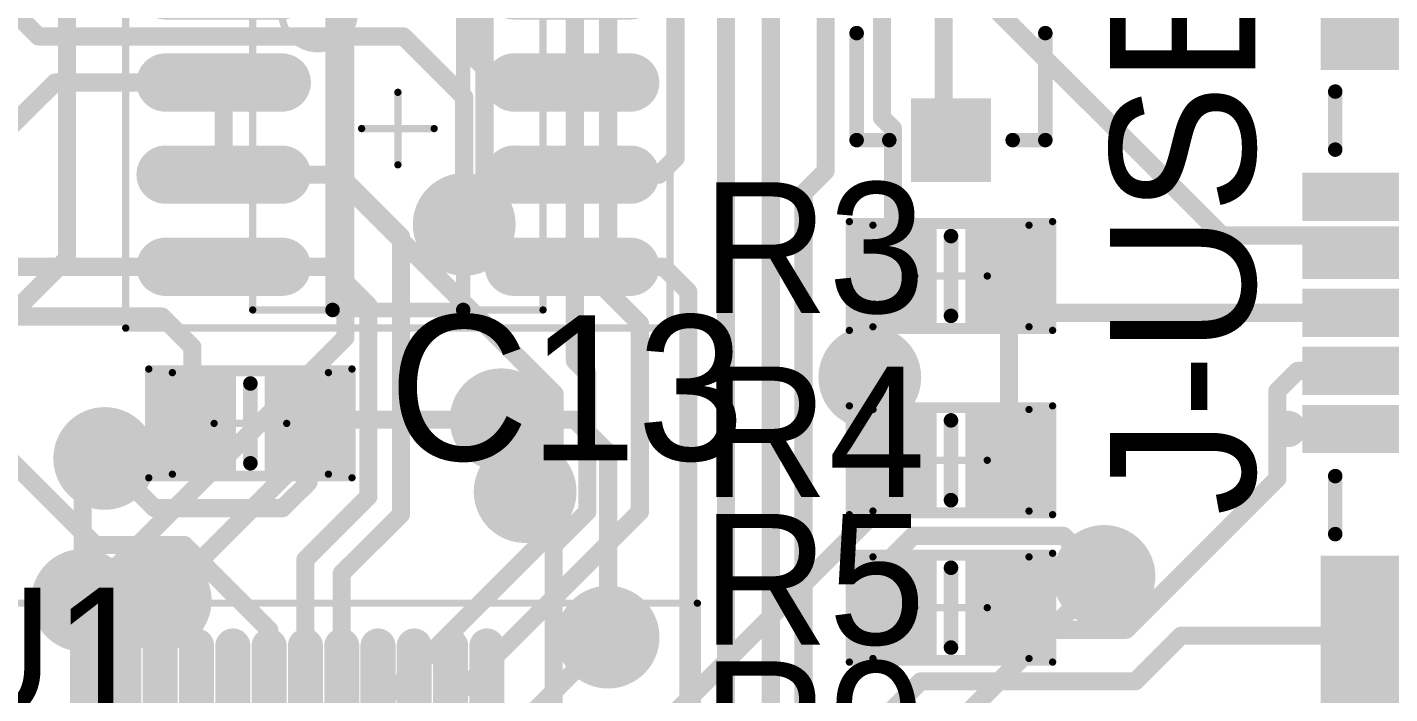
# Model space of a CAD drawing. Extents: x 50.3 to 133.3, y 75.7 to 118.9.
# Drawn here: x 104.62 to 123.39, y 99.91 to 109.09 of the extents above; entities that cross this region are included whole.
import ezdxf

# ---------------------------------------------------------------- set-up
doc = ezdxf.new("R2010")
doc.units = 0
doc.layers.get('0').update_dxf_attribs({"linetype": 'CONTINUOUS'})
for name, color, linetype in [('BOTTOMLAYER', 5, 'CONTINUOUS'), ('BOTTOMSOLDER', 6, 'CONTINUOUS'), ('INTERNALPLANE1', 76, 'CONTINUOUS'), ('INTERNALPLANE2', 16, 'CONTINUOUS'), ('MECHANICAL13', 56, 'CONTINUOUS'), ('MECHANICAL15', 56, 'CONTINUOUS'), ('MULTILAYER', 9, 'CONTINUOUS'), ('TOPLAYER', 1, 'CONTINUOUS'), ('TOPOVERLAY', 2, 'CONTINUOUS'), ('TOPPASTE', 8, 'CONTINUOUS'), ('TOPSOLDER', 216, 'CONTINUOUS'), ('VIAHOLELAYER', 16, 'CONTINUOUS')]:
    doc.layers.add(name, color=color, linetype=linetype)

# ---------------------------------------------------------------- blocks, each defined once
blk = doc.blocks.new('RESC2012L_14')
at = {"layer": 'MECHANICAL13', "const_width": 0.1}
for points in [[(-1.075, -0.7), (-1.075, 0.7)], [(-1.075, 0.7), (1.075, 0.7)], [(1.075, -0.7), (1.075, 0.7)], [(-1.075, -0.7), (1.075, -0.7)]]:
    blk.add_lwpolyline(points, dxfattribs=at)
at = {"layer": 'MECHANICAL13', "const_width": 0.05}
for points in [[(-1.1, 0.7, 1), (-1.05, 0.7, 1)], [(-1.1, 0.7, 1), (-1.05, 0.7, 1)], [(1.05, 0.7, 1), (1.1, 0.7, 1)], [(1.05, 0.7, 1), (1.1, 0.7, 1)], [(-1.1, -0.7, 1), (-1.05, -0.7, 1)], [(-1.1, -0.7, 1), (-1.05, -0.7, 1)], [(1.05, -0.7, 1), (1.1, -0.7, 1)], [(1.05, -0.7, 1), (1.1, -0.7, 1)]]:
    blk.add_lwpolyline(points, format="xyb", close=True, dxfattribs=at)
at = {"layer": 'MECHANICAL15', "const_width": 0.1}
for points in [[(-1.4, -0.75), (-1.4, 0.75)], [(-1.4, 0.75), (1.4, 0.75)], [(1.4, -0.75), (1.4, 0.75)], [(0, -0.5), (0, 0.5)], [(-0.5, 0), (0.5, 0)], [(-1.4, -0.75), (1.4, -0.75)]]:
    blk.add_lwpolyline(points, dxfattribs=at)
at = {"layer": 'MECHANICAL15', "const_width": 0.05}
for points in [[(-1.425, 0.75, 1), (-1.375, 0.75, 1)], [(-1.425, 0.75, 1), (-1.375, 0.75, 1)], [(1.375, 0.75, 1), (1.425, 0.75, 1)], [(1.375, 0.75, 1), (1.425, 0.75, 1)], [(-0.025, 0.5, 1), (0.025, 0.5, 1)], [(-0.525, 0, 1), (-0.475, 0, 1)], [(0.475, 0, 1), (0.525, 0, 1)], [(-0.025, -0.5, 1), (0.025, -0.5, 1)], [(-1.425, -0.75, 1), (-1.375, -0.75, 1)], [(-1.425, -0.75, 1), (-1.375, -0.75, 1)], [(1.375, -0.75, 1), (1.425, -0.75, 1)], [(1.375, -0.75, 1), (1.425, -0.75, 1)]]:
    blk.add_lwpolyline(points, format="xyb", close=True, dxfattribs=at)
at = {"layer": 'TOPLAYER'}
for points in [[(-0.3, -0.65), (-0.3, 0.65), (-1.3, -0.65), (-1.3, 0.65)], [(1.3, -0.65), (1.3, 0.65), (0.3, -0.65), (0.3, 0.65)]]:
    blk.add_solid(points, dxfattribs=at)
at = {"layer": 'TOPOVERLAY', "const_width": 0.2}
blk.add_lwpolyline([(0, -0.55), (0, 0.55)], dxfattribs=at)
at = {"layer": 'TOPOVERLAY', "const_width": 0.1}
for points in [[(-0.05, 0.55, 1), (0.05, 0.55, 1)], [(-0.05, -0.55, 1), (0.05, -0.55, 1)]]:
    blk.add_lwpolyline(points, format="xyb", close=True, dxfattribs=at)
at = {"layer": 'TOPPASTE'}
for points in [[(-0.3, -0.65), (-0.3, 0.65), (-1.3, -0.65), (-1.3, 0.65)], [(1.3, -0.65), (1.3, 0.65), (0.3, -0.65), (0.3, 0.65)]]:
    blk.add_solid(points, dxfattribs=at)
at = {"layer": 'TOPSOLDER'}
for points in [[(-0.198, -0.752), (-0.198, 0.752), (-1.402, -0.752), (-1.402, 0.752)], [(1.402, -0.752), (1.402, 0.752), (0.198, -0.752), (0.198, 0.752)]]:
    blk.add_solid(points, dxfattribs=at)
blk = doc.blocks.new('M____USB_26')
at = {"layer": 'TOPLAYER'}
for points in [[(-1.45, 3.45), (-1.45, 5.45), (-3.95, 3.45), (-3.95, 5.45)], [(-1.4, 1.37), (-1.4, 1.83), (-4.2, 1.37), (-4.2, 1.83)], [(-1.4, 0.57), (-1.4, 1.03), (-4.2, 0.57), (-4.2, 1.03)], [(-1.4, -0.23), (-1.4, 0.23), (-4.2, -0.23), (-4.2, 0.23)], [(-1.4, -1.03), (-1.4, -0.57), (-4.2, -1.03), (-4.2, -0.57)], [(-1.4, -1.83), (-1.4, -1.37), (-4.2, -1.83), (-4.2, -1.37)], [(-1.45, -5.45), (-1.45, -3.45), (-3.95, -5.45), (-3.95, -3.45)]]:
    blk.add_solid(points, dxfattribs=at)
at = {"layer": 'TOPOVERLAY', "const_width": 0.2}
for points in [[(-3.85, 2.25), (-3.85, 3.05)], [(-3.85, -3.05), (-3.85, -2.25)]]:
    blk.add_lwpolyline(points, dxfattribs=at)
at = {"layer": 'TOPOVERLAY'}
for points, const_width in [([(-3.9, 3.05, 1), (-3.8, 3.05, 1)], 0.1), ([(-3.9, 2.25, 1), (-3.8, 2.25, 1)], 0.1), ([(-4.375, -1.6, 1), (-4.625, -1.6, 1)], 0.25), ([(-4.687, -1.6, 1), (-4.563, -1.6, 1)], 0.125), ([(-4.437, -1.6, 1), (-4.312, -1.6, 1)], 0.125), ([(-3.9, -2.25, 1), (-3.8, -2.25, 1)], 0.1), ([(-3.9, -3.05, 1), (-3.8, -3.05, 1)], 0.1)]:
    blk.add_lwpolyline(points, format="xyb", close=True, dxfattribs=dict(at, const_width=const_width))
at = {"layer": 'TOPPASTE'}
for points in [[(-1.45, 3.45), (-1.45, 5.45), (-3.95, 3.45), (-3.95, 5.45)], [(-1.4, 1.37), (-1.4, 1.83), (-4.2, 1.37), (-4.2, 1.83)], [(-1.4, 0.57), (-1.4, 1.03), (-4.2, 0.57), (-4.2, 1.03)], [(-1.4, -0.23), (-1.4, 0.23), (-4.2, -0.23), (-4.2, 0.23)], [(-1.4, -1.03), (-1.4, -0.57), (-4.2, -1.03), (-4.2, -0.57)], [(-1.4, -1.83), (-1.4, -1.37), (-4.2, -1.83), (-4.2, -1.37)], [(-1.45, -5.45), (-1.45, -3.45), (-3.95, -5.45), (-3.95, -3.45)]]:
    blk.add_solid(points, dxfattribs=at)
at = {"layer": 'TOPSOLDER'}
for points in [[(-1.348, 3.348), (-1.348, 5.552), (-4.052, 3.348), (-4.052, 5.552)], [(-1.298, 1.268), (-1.298, 1.932), (-4.302, 1.268), (-4.302, 1.932)], [(-1.298, 0.468), (-1.298, 1.132), (-4.302, 0.468), (-4.302, 1.132)], [(-1.298, -0.332), (-1.298, 0.332), (-4.302, -0.332), (-4.302, 0.332)], [(-1.298, -1.132), (-1.298, -0.468), (-4.302, -1.132), (-4.302, -0.468)], [(-1.298, -1.932), (-1.298, -1.268), (-4.302, -1.932), (-4.302, -1.268)], [(-1.348, -5.552), (-1.348, -3.348), (-4.052, -5.552), (-4.052, -3.348)]]:
    blk.add_solid(points, dxfattribs=at)
blk = doc.blocks.new('SOT_23_33')
at = {"layer": 'TOPLAYER'}
for points in [[(-0.45, 0.7), (0.45, 0.7), (-0.45, 1.65), (0.45, 1.65)], [(-1.4, -1.65), (-0.5, -1.65), (-1.4, -0.7), (-0.5, -0.7)], [(0.5, -1.65), (1.4, -1.65), (0.5, -0.7), (1.4, -0.7)]]:
    blk.add_solid(points, dxfattribs=at)
at = {"layer": 'TOPOVERLAY', "const_width": 0.2}
for points in [[(-1.3, 1.175), (-1.3, -0.3)], [(-0.85, 1.175), (-1.3, 1.175)], [(1.3, 1.175), (0.85, 1.175)], [(1.3, 1.175), (1.3, -0.3)]]:
    blk.add_lwpolyline(points, dxfattribs=at)
at = {"layer": 'TOPOVERLAY'}
for points, const_width in [([(-1.35, 1.175, 1), (-1.25, 1.175, 1)], 0.1), ([(-1.35, 1.175, 1), (-1.25, 1.175, 1)], 0.1), ([(-0.9, 1.175, 1), (-0.8, 1.175, 1)], 0.1), ([(0.8, 1.175, 1), (0.9, 1.175, 1)], 0.1), ([(1.25, 1.175, 1), (1.35, 1.175, 1)], 0.1), ([(1.25, 1.175, 1), (1.35, 1.175, 1)], 0.1), ([(-1.35, -0.3, 1), (-1.25, -0.3, 1)], 0.1), ([(1.25, -0.3, 1), (1.35, -0.3, 1)], 0.1), ([(-1.825, -1.175, 1), (-2.075, -1.175, 1)], 0.25), ([(-2.137, -1.175, 1), (-2.013, -1.175, 1)], 0.125), ([(-1.887, -1.175, 1), (-1.762, -1.175, 1)], 0.125)]:
    blk.add_lwpolyline(points, format="xyb", close=True, dxfattribs=dict(at, const_width=const_width))
at = {"layer": 'TOPPASTE'}
for points in [[(-0.45, 0.7), (0.45, 0.7), (-0.45, 1.65), (0.45, 1.65)], [(-1.4, -1.65), (-0.5, -1.65), (-1.4, -0.7), (-0.5, -0.7)], [(0.5, -1.65), (1.4, -1.65), (0.5, -0.7), (1.4, -0.7)]]:
    blk.add_solid(points, dxfattribs=at)
at = {"layer": 'TOPSOLDER'}
for points in [[(-0.552, 0.598), (0.552, 0.598), (-0.552, 1.752), (0.552, 1.752)], [(-1.502, -1.752), (-0.398, -1.752), (-1.502, -0.598), (-0.398, -0.598)], [(0.398, -1.752), (1.502, -1.752), (0.398, -0.598), (1.502, -0.598)]]:
    blk.add_solid(points, dxfattribs=at)
blk = doc.blocks.new('RESC2012L_36')
at = {"layer": 'MECHANICAL13', "const_width": 0.1}
for points in [[(-1.075, -0.7), (-1.075, 0.7)], [(-1.075, 0.7), (1.075, 0.7)], [(1.075, -0.7), (1.075, 0.7)], [(-1.075, -0.7), (1.075, -0.7)]]:
    blk.add_lwpolyline(points, dxfattribs=at)
at = {"layer": 'MECHANICAL13', "const_width": 0.05}
for points in [[(-1.1, 0.7, 1), (-1.05, 0.7, 1)], [(-1.1, 0.7, 1), (-1.05, 0.7, 1)], [(1.05, 0.7, 1), (1.1, 0.7, 1)], [(1.05, 0.7, 1), (1.1, 0.7, 1)], [(-1.1, -0.7, 1), (-1.05, -0.7, 1)], [(-1.1, -0.7, 1), (-1.05, -0.7, 1)], [(1.05, -0.7, 1), (1.1, -0.7, 1)], [(1.05, -0.7, 1), (1.1, -0.7, 1)]]:
    blk.add_lwpolyline(points, format="xyb", close=True, dxfattribs=at)
at = {"layer": 'MECHANICAL15', "const_width": 0.1}
for points in [[(-1.4, -0.75), (-1.4, 0.75)], [(-1.4, 0.75), (1.4, 0.75)], [(1.4, -0.75), (1.4, 0.75)], [(0, -0.5), (0, 0.5)], [(-0.5, 0), (0.5, 0)], [(-1.4, -0.75), (1.4, -0.75)]]:
    blk.add_lwpolyline(points, dxfattribs=at)
at = {"layer": 'MECHANICAL15', "const_width": 0.05}
for points in [[(-1.425, 0.75, 1), (-1.375, 0.75, 1)], [(-1.425, 0.75, 1), (-1.375, 0.75, 1)], [(1.375, 0.75, 1), (1.425, 0.75, 1)], [(1.375, 0.75, 1), (1.425, 0.75, 1)], [(-0.025, 0.5, 1), (0.025, 0.5, 1)], [(-0.525, 0, 1), (-0.475, 0, 1)], [(0.475, 0, 1), (0.525, 0, 1)], [(-0.025, -0.5, 1), (0.025, -0.5, 1)], [(-1.425, -0.75, 1), (-1.375, -0.75, 1)], [(-1.425, -0.75, 1), (-1.375, -0.75, 1)], [(1.375, -0.75, 1), (1.425, -0.75, 1)], [(1.375, -0.75, 1), (1.425, -0.75, 1)]]:
    blk.add_lwpolyline(points, format="xyb", close=True, dxfattribs=at)
at = {"layer": 'TOPLAYER'}
for points in [[(-0.3, -0.65), (-0.3, 0.65), (-1.3, -0.65), (-1.3, 0.65)], [(1.3, -0.65), (1.3, 0.65), (0.3, -0.65), (0.3, 0.65)]]:
    blk.add_solid(points, dxfattribs=at)
at = {"layer": 'TOPOVERLAY', "const_width": 0.2}
blk.add_lwpolyline([(0, -0.55), (0, 0.55)], dxfattribs=at)
at = {"layer": 'TOPOVERLAY', "const_width": 0.1}
for points in [[(-0.05, 0.55, 1), (0.05, 0.55, 1)], [(-0.05, -0.55, 1), (0.05, -0.55, 1)]]:
    blk.add_lwpolyline(points, format="xyb", close=True, dxfattribs=at)
at = {"layer": 'TOPPASTE'}
for points in [[(-0.3, -0.65), (-0.3, 0.65), (-1.3, -0.65), (-1.3, 0.65)], [(1.3, -0.65), (1.3, 0.65), (0.3, -0.65), (0.3, 0.65)]]:
    blk.add_solid(points, dxfattribs=at)
at = {"layer": 'TOPSOLDER'}
for points in [[(-0.198, -0.752), (-0.198, 0.752), (-1.402, -0.752), (-1.402, 0.752)], [(1.402, -0.752), (1.402, 0.752), (0.198, -0.752), (0.198, 0.752)]]:
    blk.add_solid(points, dxfattribs=at)
blk = doc.blocks.new('RESC2012L_37')
at = {"layer": 'MECHANICAL13', "const_width": 0.1}
for points in [[(-1.075, 0.7), (-1.075, -0.7)], [(1.075, 0.7), (-1.075, 0.7)], [(1.075, 0.7), (1.075, -0.7)], [(1.075, -0.7), (-1.075, -0.7)]]:
    blk.add_lwpolyline(points, dxfattribs=at)
at = {"layer": 'MECHANICAL13', "const_width": 0.05}
for points in [[(-1.1, 0.7, 1), (-1.05, 0.7, 1)], [(-1.1, 0.7, 1), (-1.05, 0.7, 1)], [(1.05, 0.7, 1), (1.1, 0.7, 1)], [(1.05, 0.7, 1), (1.1, 0.7, 1)], [(-1.1, -0.7, 1), (-1.05, -0.7, 1)], [(-1.1, -0.7, 1), (-1.05, -0.7, 1)], [(1.05, -0.7, 1), (1.1, -0.7, 1)], [(1.05, -0.7, 1), (1.1, -0.7, 1)]]:
    blk.add_lwpolyline(points, format="xyb", close=True, dxfattribs=at)
at = {"layer": 'MECHANICAL15', "const_width": 0.1}
for points in [[(-1.4, 0.75), (-1.4, -0.75)], [(1.4, 0.75), (-1.4, 0.75)], [(1.4, 0.75), (1.4, -0.75)], [(0, 0.5), (0, -0.5)], [(0.5, 0), (-0.5, 0)], [(1.4, -0.75), (-1.4, -0.75)]]:
    blk.add_lwpolyline(points, dxfattribs=at)
at = {"layer": 'MECHANICAL15', "const_width": 0.05}
for points in [[(-1.425, 0.75, 1), (-1.375, 0.75, 1)], [(-1.425, 0.75, 1), (-1.375, 0.75, 1)], [(1.375, 0.75, 1), (1.425, 0.75, 1)], [(1.375, 0.75, 1), (1.425, 0.75, 1)], [(-0.025, 0.5, 1), (0.025, 0.5, 1)], [(-0.525, 0, 1), (-0.475, 0, 1)], [(0.475, 0, 1), (0.525, 0, 1)], [(-0.025, -0.5, 1), (0.025, -0.5, 1)], [(-1.425, -0.75, 1), (-1.375, -0.75, 1)], [(-1.425, -0.75, 1), (-1.375, -0.75, 1)], [(1.375, -0.75, 1), (1.425, -0.75, 1)], [(1.375, -0.75, 1), (1.425, -0.75, 1)]]:
    blk.add_lwpolyline(points, format="xyb", close=True, dxfattribs=at)
at = {"layer": 'TOPLAYER'}
for points in [[(-0.3, -0.65), (-0.3, 0.65), (-1.3, -0.65), (-1.3, 0.65)], [(1.3, -0.65), (1.3, 0.65), (0.3, -0.65), (0.3, 0.65)]]:
    blk.add_solid(points, dxfattribs=at)
at = {"layer": 'TOPOVERLAY', "const_width": 0.2}
blk.add_lwpolyline([(0, 0.55), (0, -0.55)], dxfattribs=at)
at = {"layer": 'TOPOVERLAY', "const_width": 0.1}
for points in [[(-0.05, 0.55, 1), (0.05, 0.55, 1)], [(-0.05, -0.55, 1), (0.05, -0.55, 1)]]:
    blk.add_lwpolyline(points, format="xyb", close=True, dxfattribs=at)
at = {"layer": 'TOPPASTE'}
for points in [[(-0.3, -0.65), (-0.3, 0.65), (-1.3, -0.65), (-1.3, 0.65)], [(1.3, -0.65), (1.3, 0.65), (0.3, -0.65), (0.3, 0.65)]]:
    blk.add_solid(points, dxfattribs=at)
at = {"layer": 'TOPSOLDER'}
for points in [[(-0.198, -0.752), (-0.198, 0.752), (-1.402, -0.752), (-1.402, 0.752)], [(1.402, -0.752), (1.402, 0.752), (0.198, -0.752), (0.198, 0.752)]]:
    blk.add_solid(points, dxfattribs=at)
blk = doc.blocks.new('RESC2012L_38')
at = {"layer": 'MECHANICAL13', "const_width": 0.1}
for points in [[(-1.075, 0.7), (-1.075, -0.7)], [(1.075, 0.7), (-1.075, 0.7)], [(1.075, 0.7), (1.075, -0.7)], [(1.075, -0.7), (-1.075, -0.7)]]:
    blk.add_lwpolyline(points, dxfattribs=at)
at = {"layer": 'MECHANICAL13', "const_width": 0.05}
for points in [[(-1.1, 0.7, 1), (-1.05, 0.7, 1)], [(-1.1, 0.7, 1), (-1.05, 0.7, 1)], [(1.05, 0.7, 1), (1.1, 0.7, 1)], [(1.05, 0.7, 1), (1.1, 0.7, 1)], [(-1.1, -0.7, 1), (-1.05, -0.7, 1)], [(-1.1, -0.7, 1), (-1.05, -0.7, 1)], [(1.05, -0.7, 1), (1.1, -0.7, 1)], [(1.05, -0.7, 1), (1.1, -0.7, 1)]]:
    blk.add_lwpolyline(points, format="xyb", close=True, dxfattribs=at)
at = {"layer": 'MECHANICAL15', "const_width": 0.1}
for points in [[(-1.4, 0.75), (-1.4, -0.75)], [(1.4, 0.75), (-1.4, 0.75)], [(1.4, 0.75), (1.4, -0.75)], [(0, 0.5), (0, -0.5)], [(0.5, 0), (-0.5, 0)], [(1.4, -0.75), (-1.4, -0.75)]]:
    blk.add_lwpolyline(points, dxfattribs=at)
at = {"layer": 'MECHANICAL15', "const_width": 0.05}
for points in [[(-1.425, 0.75, 1), (-1.375, 0.75, 1)], [(-1.425, 0.75, 1), (-1.375, 0.75, 1)], [(1.375, 0.75, 1), (1.425, 0.75, 1)], [(1.375, 0.75, 1), (1.425, 0.75, 1)], [(-0.025, 0.5, 1), (0.025, 0.5, 1)], [(-0.525, 0, 1), (-0.475, 0, 1)], [(0.475, 0, 1), (0.525, 0, 1)], [(-0.025, -0.5, 1), (0.025, -0.5, 1)], [(-1.425, -0.75, 1), (-1.375, -0.75, 1)], [(-1.425, -0.75, 1), (-1.375, -0.75, 1)], [(1.375, -0.75, 1), (1.425, -0.75, 1)], [(1.375, -0.75, 1), (1.425, -0.75, 1)]]:
    blk.add_lwpolyline(points, format="xyb", close=True, dxfattribs=at)
at = {"layer": 'TOPLAYER'}
for points in [[(-0.3, -0.65), (-0.3, 0.65), (-1.3, -0.65), (-1.3, 0.65)], [(1.3, -0.65), (1.3, 0.65), (0.3, -0.65), (0.3, 0.65)]]:
    blk.add_solid(points, dxfattribs=at)
at = {"layer": 'TOPOVERLAY', "const_width": 0.2}
blk.add_lwpolyline([(0, 0.55), (0, -0.55)], dxfattribs=at)
at = {"layer": 'TOPOVERLAY', "const_width": 0.1}
for points in [[(-0.05, 0.55, 1), (0.05, 0.55, 1)], [(-0.05, -0.55, 1), (0.05, -0.55, 1)]]:
    blk.add_lwpolyline(points, format="xyb", close=True, dxfattribs=at)
at = {"layer": 'TOPPASTE'}
for points in [[(-0.3, -0.65), (-0.3, 0.65), (-1.3, -0.65), (-1.3, 0.65)], [(1.3, -0.65), (1.3, 0.65), (0.3, -0.65), (0.3, 0.65)]]:
    blk.add_solid(points, dxfattribs=at)
at = {"layer": 'TOPSOLDER'}
for points in [[(-0.198, -0.752), (-0.198, 0.752), (-1.402, -0.752), (-1.402, 0.752)], [(1.402, -0.752), (1.402, 0.752), (0.198, -0.752), (0.198, 0.752)]]:
    blk.add_solid(points, dxfattribs=at)
blk = doc.blocks.new('LQFP48_M_52')
at = {"layer": 'MECHANICAL15', "const_width": 0.1}
for points in [[(-5.65, 5.65), (5.65, 5.65)], [(5.65, -5.65), (5.65, 5.65)]]:
    blk.add_lwpolyline(points, dxfattribs=at)
at = {"layer": 'MECHANICAL15', "const_width": 0.05}
blk.add_lwpolyline([(5.625, 5.65, 1), (5.675, 5.65, 1)], format="xyb", close=True, dxfattribs=at)
blk.add_lwpolyline([(5.625, 5.65, 1), (5.675, 5.65, 1)], format="xyb", close=True, dxfattribs=at)
at = {"layer": 'TOPLAYER', "const_width": 0.28}
for points in [[(-2.75, 5.06), (-2.75, 3.14)], [(-2.25, 5.06), (-2.25, 3.14)], [(-1.75, 5.06), (-1.75, 3.14)], [(-1.25, 5.06), (-1.25, 3.14)], [(-0.75, 5.06), (-0.75, 3.14)], [(-0.25, 5.06), (-0.25, 3.14)], [(0.25, 5.06), (0.25, 3.14)], [(0.75, 5.06), (0.75, 3.14)], [(1.25, 5.06), (1.25, 3.14)], [(1.75, 5.06), (1.75, 3.14)], [(2.25, 5.06), (2.25, 3.14)], [(2.75, 5.06), (2.75, 3.14)]]:
    blk.add_lwpolyline(points, dxfattribs=at)
at = {"layer": 'TOPLAYER', "const_width": 0.14}
for points in [[(-2.82, 5.06, 1), (-2.68, 5.06, 1)], [(-2.32, 5.06, 1), (-2.18, 5.06, 1)], [(-1.82, 5.06, 1), (-1.68, 5.06, 1)], [(-1.32, 5.06, 1), (-1.18, 5.06, 1)], [(-0.82, 5.06, 1), (-0.68, 5.06, 1)], [(-0.32, 5.06, 1), (-0.18, 5.06, 1)], [(0.18, 5.06, 1), (0.32, 5.06, 1)], [(0.68, 5.06, 1), (0.82, 5.06, 1)], [(1.18, 5.06, 1), (1.32, 5.06, 1)], [(1.68, 5.06, 1), (1.82, 5.06, 1)], [(2.18, 5.06, 1), (2.32, 5.06, 1)], [(2.68, 5.06, 1), (2.82, 5.06, 1)]]:
    blk.add_lwpolyline(points, format="xyb", close=True, dxfattribs=at)
at = {"layer": 'TOPPASTE', "const_width": 0.28}
for points in [[(-2.75, 5.06), (-2.75, 3.14)], [(-2.25, 5.06), (-2.25, 3.14)], [(-1.75, 5.06), (-1.75, 3.14)], [(-1.25, 5.06), (-1.25, 3.14)], [(-0.75, 5.06), (-0.75, 3.14)], [(-0.25, 5.06), (-0.25, 3.14)], [(0.25, 5.06), (0.25, 3.14)], [(0.75, 5.06), (0.75, 3.14)], [(1.25, 5.06), (1.25, 3.14)], [(1.75, 5.06), (1.75, 3.14)], [(2.25, 5.06), (2.25, 3.14)], [(2.75, 5.06), (2.75, 3.14)]]:
    blk.add_lwpolyline(points, dxfattribs=at)
at = {"layer": 'TOPPASTE', "const_width": 0.14}
for points in [[(-2.82, 5.06, 1), (-2.68, 5.06, 1)], [(-2.32, 5.06, 1), (-2.18, 5.06, 1)], [(-1.82, 5.06, 1), (-1.68, 5.06, 1)], [(-1.32, 5.06, 1), (-1.18, 5.06, 1)], [(-0.82, 5.06, 1), (-0.68, 5.06, 1)], [(-0.32, 5.06, 1), (-0.18, 5.06, 1)], [(0.18, 5.06, 1), (0.32, 5.06, 1)], [(0.68, 5.06, 1), (0.82, 5.06, 1)], [(1.18, 5.06, 1), (1.32, 5.06, 1)], [(1.68, 5.06, 1), (1.82, 5.06, 1)], [(2.18, 5.06, 1), (2.32, 5.06, 1)], [(2.68, 5.06, 1), (2.82, 5.06, 1)]]:
    blk.add_lwpolyline(points, format="xyb", close=True, dxfattribs=at)
at = {"layer": 'TOPSOLDER', "const_width": 0.483}
for points in [[(-2.75, 5.06), (-2.75, 3.14)], [(-2.25, 5.06), (-2.25, 3.14)], [(-1.75, 5.06), (-1.75, 3.14)], [(-1.25, 5.06), (-1.25, 3.14)], [(-0.75, 5.06), (-0.75, 3.14)], [(-0.25, 5.06), (-0.25, 3.14)], [(0.25, 5.06), (0.25, 3.14)], [(0.75, 5.06), (0.75, 3.14)], [(1.25, 5.06), (1.25, 3.14)], [(1.75, 5.06), (1.75, 3.14)], [(2.25, 5.06), (2.25, 3.14)], [(2.75, 5.06), (2.75, 3.14)]]:
    blk.add_lwpolyline(points, dxfattribs=at)
at = {"layer": 'TOPSOLDER', "const_width": 0.242}
for points in [[(-2.871, 5.06, 1), (-2.629, 5.06, 1)], [(-2.371, 5.06, 1), (-2.129, 5.06, 1)], [(-1.871, 5.06, 1), (-1.629, 5.06, 1)], [(-1.371, 5.06, 1), (-1.129, 5.06, 1)], [(-0.871, 5.06, 1), (-0.629, 5.06, 1)], [(-0.371, 5.06, 1), (-0.129, 5.06, 1)], [(0.129, 5.06, 1), (0.371, 5.06, 1)], [(0.629, 5.06, 1), (0.871, 5.06, 1)], [(1.129, 5.06, 1), (1.371, 5.06, 1)], [(1.629, 5.06, 1), (1.871, 5.06, 1)], [(2.129, 5.06, 1), (2.371, 5.06, 1)], [(2.629, 5.06, 1), (2.871, 5.06, 1)]]:
    blk.add_lwpolyline(points, format="xyb", close=True, dxfattribs=at)
blk = doc.blocks.new('NSO8_N_53')
at = {"layer": 'MECHANICAL13', "const_width": 0.1}
for points in [[(-2, -2.5), (-2, 2.5)], [(-2, 2.5), (2, 2.5)], [(2, -2.5), (2, 2.5)], [(-2, -2.5), (2, -2.5)]]:
    blk.add_lwpolyline(points, dxfattribs=at)
at = {"layer": 'MECHANICAL13'}
for points, const_width in [([(-2.025, 2.5, 1), (-1.975, 2.5, 1)], 0.05), ([(-2.025, 2.5, 1), (-1.975, 2.5, 1)], 0.05), ([(1.975, 2.5, 1), (2.025, 2.5, 1)], 0.05), ([(1.975, 2.5, 1), (2.025, 2.5, 1)], 0.05), ([(-0.6, 1.6, 1), (-1.6, 1.6, 1)], 0.1), ([(-1.625, 1.6, 1), (-1.575, 1.6, 1)], 0.05), ([(-0.625, 1.6, 1), (-0.575, 1.6, 1)], 0.05), ([(-2.025, -2.5, 1), (-1.975, -2.5, 1)], 0.05), ([(-2.025, -2.5, 1), (-1.975, -2.5, 1)], 0.05), ([(1.975, -2.5, 1), (2.025, -2.5, 1)], 0.05), ([(1.975, -2.5, 1), (2.025, -2.5, 1)], 0.05)]:
    blk.add_lwpolyline(points, format="xyb", close=True, dxfattribs=dict(at, const_width=const_width))
at = {"layer": 'MECHANICAL15', "const_width": 0.1}
for points in [[(-3.75, -2.75), (-3.75, 2.75)], [(-3.75, 2.75), (3.75, 2.75)], [(3.75, -2.75), (3.75, 2.75)], [(0, -0.5), (0, 0.5)], [(-0.5, 0), (0.5, 0)], [(-3.75, -2.75), (3.75, -2.75)]]:
    blk.add_lwpolyline(points, dxfattribs=at)
at = {"layer": 'MECHANICAL15', "const_width": 0.05}
for points in [[(-3.775, 2.75, 1), (-3.725, 2.75, 1)], [(-3.775, 2.75, 1), (-3.725, 2.75, 1)], [(3.725, 2.75, 1), (3.775, 2.75, 1)], [(3.725, 2.75, 1), (3.775, 2.75, 1)], [(-0.025, 0.5, 1), (0.025, 0.5, 1)], [(-0.525, 0, 1), (-0.475, 0, 1)], [(0.475, 0, 1), (0.525, 0, 1)], [(-0.025, -0.5, 1), (0.025, -0.5, 1)], [(-3.775, -2.75, 1), (-3.725, -2.75, 1)], [(-3.775, -2.75, 1), (-3.725, -2.75, 1)], [(3.725, -2.75, 1), (3.775, -2.75, 1)], [(3.725, -2.75, 1), (3.775, -2.75, 1)]]:
    blk.add_lwpolyline(points, format="xyb", close=True, dxfattribs=at)
at = {"layer": 'TOPLAYER', "const_width": 0.6}
for points in [[(-3.2, 1.905), (-1.6, 1.905)], [(1.6, 1.905), (3.2, 1.905)], [(-3.2, 0.635), (-1.6, 0.635)], [(1.6, 0.635), (3.2, 0.635)], [(-3.2, -0.635), (-1.6, -0.635)], [(1.6, -0.635), (3.2, -0.635)], [(-3.2, -1.905), (-1.6, -1.905)], [(1.6, -1.905), (3.2, -1.905)]]:
    blk.add_lwpolyline(points, dxfattribs=at)
at = {"layer": 'TOPLAYER', "const_width": 0.3}
for points in [[(-3.35, 1.905, 1), (-3.05, 1.905, 1)], [(-1.75, 1.905, 1), (-1.45, 1.905, 1)], [(1.45, 1.905, 1), (1.75, 1.905, 1)], [(3.05, 1.905, 1), (3.35, 1.905, 1)], [(-3.35, 0.635, 1), (-3.05, 0.635, 1)], [(-1.75, 0.635, 1), (-1.45, 0.635, 1)], [(1.45, 0.635, 1), (1.75, 0.635, 1)], [(3.05, 0.635, 1), (3.35, 0.635, 1)], [(-3.35, -0.635, 1), (-3.05, -0.635, 1)], [(-1.75, -0.635, 1), (-1.45, -0.635, 1)], [(1.45, -0.635, 1), (1.75, -0.635, 1)], [(3.05, -0.635, 1), (3.35, -0.635, 1)], [(-3.35, -1.905, 1), (-3.05, -1.905, 1)], [(-1.75, -1.905, 1), (-1.45, -1.905, 1)], [(1.45, -1.905, 1), (1.75, -1.905, 1)], [(3.05, -1.905, 1), (3.35, -1.905, 1)]]:
    blk.add_lwpolyline(points, format="xyb", close=True, dxfattribs=at)
at = {"layer": 'TOPOVERLAY'}
for points, const_width in [([(-2.275, 2.755, 1), (-2.525, 2.755, 1)], 0.25), ([(-2.588, 2.755, 1), (-2.463, 2.755, 1)], 0.125), ([(-2.337, 2.755, 1), (-2.213, 2.755, 1)], 0.125), ([(-0.95, 2.5, 1), (-0.85, 2.5, 1)], 0.1), ([(-0.95, 2.5, 1), (-0.85, 2.5, 1)], 0.1), ([(0.85, 2.5, 1), (0.95, 2.5, 1)], 0.1), ([(0.85, 2.5, 1), (0.95, 2.5, 1)], 0.1), ([(-0.95, -2.5, 1), (-0.85, -2.5, 1)], 0.1), ([(-0.95, -2.5, 1), (-0.85, -2.5, 1)], 0.1), ([(0.85, -2.5, 1), (0.95, -2.5, 1)], 0.1), ([(0.85, -2.5, 1), (0.95, -2.5, 1)], 0.1)]:
    blk.add_lwpolyline(points, format="xyb", close=True, dxfattribs=dict(at, const_width=const_width))
at = {"layer": 'TOPOVERLAY', "const_width": 0.2}
for points in [[(-0.9, -2.5), (-0.9, 2.5)], [(-0.9, 2.5), (0.9, 2.5)], [(0.9, -2.5), (0.9, 2.5)], [(-0.9, -2.5), (0.9, -2.5)]]:
    blk.add_lwpolyline(points, dxfattribs=at)
at = {"layer": 'TOPPASTE', "const_width": 0.6}
for points in [[(-3.2, 1.905), (-1.6, 1.905)], [(1.6, 1.905), (3.2, 1.905)], [(-3.2, 0.635), (-1.6, 0.635)], [(1.6, 0.635), (3.2, 0.635)], [(-3.2, -0.635), (-1.6, -0.635)], [(1.6, -0.635), (3.2, -0.635)], [(-3.2, -1.905), (-1.6, -1.905)], [(1.6, -1.905), (3.2, -1.905)]]:
    blk.add_lwpolyline(points, dxfattribs=at)
at = {"layer": 'TOPPASTE', "const_width": 0.3}
for points in [[(-3.35, 1.905, 1), (-3.05, 1.905, 1)], [(-1.75, 1.905, 1), (-1.45, 1.905, 1)], [(1.45, 1.905, 1), (1.75, 1.905, 1)], [(3.05, 1.905, 1), (3.35, 1.905, 1)], [(-3.35, 0.635, 1), (-3.05, 0.635, 1)], [(-1.75, 0.635, 1), (-1.45, 0.635, 1)], [(1.45, 0.635, 1), (1.75, 0.635, 1)], [(3.05, 0.635, 1), (3.35, 0.635, 1)], [(-3.35, -0.635, 1), (-3.05, -0.635, 1)], [(-1.75, -0.635, 1), (-1.45, -0.635, 1)], [(1.45, -0.635, 1), (1.75, -0.635, 1)], [(3.05, -0.635, 1), (3.35, -0.635, 1)], [(-3.35, -1.905, 1), (-3.05, -1.905, 1)], [(-1.75, -1.905, 1), (-1.45, -1.905, 1)], [(1.45, -1.905, 1), (1.75, -1.905, 1)], [(3.05, -1.905, 1), (3.35, -1.905, 1)]]:
    blk.add_lwpolyline(points, format="xyb", close=True, dxfattribs=at)
at = {"layer": 'TOPSOLDER', "const_width": 0.803}
for points in [[(-3.2, 1.905), (-1.6, 1.905)], [(1.6, 1.905), (3.2, 1.905)], [(-3.2, 0.635), (-1.6, 0.635)], [(1.6, 0.635), (3.2, 0.635)], [(-3.2, -0.635), (-1.6, -0.635)], [(1.6, -0.635), (3.2, -0.635)], [(-3.2, -1.905), (-1.6, -1.905)], [(1.6, -1.905), (3.2, -1.905)]]:
    blk.add_lwpolyline(points, dxfattribs=at)
at = {"layer": 'TOPSOLDER', "const_width": 0.402}
for points in [[(-3.401, 1.905, 1), (-2.999, 1.905, 1)], [(-1.801, 1.905, 1), (-1.399, 1.905, 1)], [(1.399, 1.905, 1), (1.801, 1.905, 1)], [(2.999, 1.905, 1), (3.401, 1.905, 1)], [(-3.401, 0.635, 1), (-2.999, 0.635, 1)], [(-1.801, 0.635, 1), (-1.399, 0.635, 1)], [(1.399, 0.635, 1), (1.801, 0.635, 1)], [(2.999, 0.635, 1), (3.401, 0.635, 1)], [(-3.401, -0.635, 1), (-2.999, -0.635, 1)], [(-1.801, -0.635, 1), (-1.399, -0.635, 1)], [(1.399, -0.635, 1), (1.801, -0.635, 1)], [(2.999, -0.635, 1), (3.401, -0.635, 1)], [(-3.401, -1.905, 1), (-2.999, -1.905, 1)], [(-1.801, -1.905, 1), (-1.399, -1.905, 1)], [(1.399, -1.905, 1), (1.801, -1.905, 1)], [(2.999, -1.905, 1), (3.401, -1.905, 1)]]:
    blk.add_lwpolyline(points, format="xyb", close=True, dxfattribs=at)

msp = doc.modelspace()

# ---------------------------------------------------------------- linework, layer by layer
at = {"layer": 'BOTTOMLAYER', "const_width": 0.25}
for points in [[(112.166, 104.496), (112.166, 112.586)], [(112.624, 105.447), (112.624, 112.275)], [(110.922, 106.655), (110.922, 111.978)], [(115.875, 111.43), (121.082, 106.223)], [(105.17, 105.904), (105.17, 111.226)], [(109.004, 106.921), (109.004, 110.744)], [(109.004, 106.921), (111.887, 104.038)], [(109.004, 104.813), (109.004, 106.921)], [(110.642, 106.375), (110.922, 106.655)], [(121.082, 106.223), (127.66, 106.223)], [(104.385, 105.119), (105.17, 105.904)], [(112.624, 105.447), (113.062, 105.009)], [(113.062, 102.413), (113.062, 105.009)], [(105.385, 101.194), (109.004, 104.813)], [(112.166, 104.496), (112.337, 104.325)], [(112.337, 102.413), (112.337, 104.325)], [(116.23, 102.331), (116.23, 104.267)], [(111.887, 103.099), (111.887, 104.038)], [(106.454, 101.194), (108.943, 103.683)], [(108.943, 103.683), (111.15, 103.683)], [(105.385, 102.845), (105.689, 103.149)], [(111.481, 102.692), (111.887, 103.099)], [(105.385, 101.194), (105.385, 102.845)], [(109.086, 98.437), (113.062, 102.413)], [(111.905, 101.981), (112.337, 102.413)], [(110.572, 96.672), (116.23, 102.331)], [(107.671, 97.959), (111.692, 101.981)], [(111.692, 101.981), (111.905, 101.981)], [(114.593, 96.66), (119.456, 101.524)], [(109.536, 97.598), (112.624, 100.686)]]:
    msp.add_lwpolyline(points, dxfattribs=at)
at = {"layer": 'BOTTOMLAYER'}
for points, const_width in [([(108.941, 106.921, 1), (109.066, 106.921, 1)], 0.125), ([(108.941, 106.921, 1), (109.066, 106.921, 1)], 0.125), ([(108.941, 106.921, 1), (109.066, 106.921, 1)], 0.125), ([(110.442, 106.375, 1), (110.842, 106.375, 1)], 0.4), ([(110.859, 106.655, 1), (110.984, 106.655, 1)], 0.125), ([(110.859, 106.655, 1), (110.984, 106.655, 1)], 0.125), ([(110.58, 106.375, 1), (110.705, 106.375, 1)], 0.125), ([(121.019, 106.223, 1), (121.144, 106.223, 1)], 0.125), ([(121.019, 106.223, 1), (121.144, 106.223, 1)], 0.125), ([(105.107, 105.904, 1), (105.232, 105.904, 1)], 0.125), ([(105.107, 105.904, 1), (105.232, 105.904, 1)], 0.125), ([(112.561, 105.447, 1), (112.686, 105.447, 1)], 0.125), ([(112.561, 105.447, 1), (112.686, 105.447, 1)], 0.125), ([(113, 105.009, 1), (113.125, 105.009, 1)], 0.125), ([(113, 105.009, 1), (113.125, 105.009, 1)], 0.125), ([(108.941, 104.813, 1), (109.066, 104.813, 1)], 0.125), ([(108.941, 104.813, 1), (109.066, 104.813, 1)], 0.125), ([(112.104, 104.496, 1), (112.229, 104.496, 1)], 0.125), ([(112.104, 104.496, 1), (112.229, 104.496, 1)], 0.125), ([(116.03, 104.267, 1), (116.43, 104.267, 1)], 0.4), ([(112.275, 104.325, 1), (112.4, 104.325, 1)], 0.125), ([(112.275, 104.325, 1), (112.4, 104.325, 1)], 0.125), ([(116.168, 104.267, 1), (116.293, 104.267, 1)], 0.125), ([(110.95, 103.683, 1), (111.35, 103.683, 1)], 0.4), ([(111.825, 104.038, 1), (111.949, 104.038, 1)], 0.125), ([(111.825, 104.038, 1), (111.949, 104.038, 1)], 0.125), ([(108.881, 103.683, 1), (109.006, 103.683, 1)], 0.125), ([(108.881, 103.683, 1), (109.006, 103.683, 1)], 0.125), ([(111.088, 103.683, 1), (111.213, 103.683, 1)], 0.125), ([(105.489, 103.149, 1), (105.889, 103.149, 1)], 0.4), ([(105.627, 103.149, 1), (105.752, 103.149, 1)], 0.125), ([(111.281, 102.692, 1), (111.681, 102.692, 1)], 0.4), ([(111.825, 103.099, 1), (111.949, 103.099, 1)], 0.125), ([(111.825, 103.099, 1), (111.949, 103.099, 1)], 0.125), ([(105.322, 102.845, 1), (105.447, 102.845, 1)], 0.125), ([(105.322, 102.845, 1), (105.447, 102.845, 1)], 0.125), ([(111.418, 102.692, 1), (111.543, 102.692, 1)], 0.125), ([(112.275, 102.413, 1), (112.4, 102.413, 1)], 0.125), ([(112.275, 102.413, 1), (112.4, 102.413, 1)], 0.125), ([(113, 102.413, 1), (113.125, 102.413, 1)], 0.125), ([(113, 102.413, 1), (113.125, 102.413, 1)], 0.125), ([(116.168, 102.331, 1), (116.293, 102.331, 1)], 0.125), ([(116.168, 102.331, 1), (116.293, 102.331, 1)], 0.125), ([(111.63, 101.981, 1), (111.755, 101.981, 1)], 0.125), ([(111.63, 101.981, 1), (111.755, 101.981, 1)], 0.125), ([(111.843, 101.981, 1), (111.968, 101.981, 1)], 0.125), ([(111.843, 101.981, 1), (111.968, 101.981, 1)], 0.125), ([(119.256, 101.524, 1), (119.656, 101.524, 1)], 0.4), ([(105.185, 101.194, 1), (105.585, 101.194, 1)], 0.4), ([(106.254, 101.194, 1), (106.654, 101.194, 1)], 0.4), ([(119.394, 101.524, 1), (119.519, 101.524, 1)], 0.125), ([(105.322, 101.194, 1), (105.447, 101.194, 1)], 0.125), ([(105.322, 101.194, 1), (105.447, 101.194, 1)], 0.125), ([(106.391, 101.194, 1), (106.516, 101.194, 1)], 0.125), ([(112.424, 100.686, 1), (112.824, 100.686, 1)], 0.4), ([(112.561, 100.686, 1), (112.686, 100.686, 1)], 0.125)]:
    msp.add_lwpolyline(points, format="xyb", close=True, dxfattribs=dict(at, const_width=const_width))
at = {"layer": 'BOTTOMSOLDER', "const_width": 0.502}
for points in [[(110.392, 106.375, 1), (110.893, 106.375, 1)], [(115.98, 104.267, 1), (116.481, 104.267, 1)], [(110.9, 103.683, 1), (111.401, 103.683, 1)], [(105.439, 103.149, 1), (105.94, 103.149, 1)], [(111.23, 102.692, 1), (111.731, 102.692, 1)], [(119.205, 101.524, 1), (119.707, 101.524, 1)], [(105.134, 101.194, 1), (105.635, 101.194, 1)], [(106.203, 101.194, 1), (106.705, 101.194, 1)], [(112.373, 100.686, 1), (112.874, 100.686, 1)]]:
    msp.add_lwpolyline(points, format="xyb", close=True, dxfattribs=at)
at = {"layer": 'INTERNALPLANE1', "const_width": 0.708}
for points in [[(110.288, 106.375, 1), (110.996, 106.375, 1)], [(115.876, 104.267, 1), (116.584, 104.267, 1)], [(110.796, 103.683, 1), (111.504, 103.683, 1)], [(105.335, 103.149, 1), (106.043, 103.149, 1)], [(111.127, 102.692, 1), (111.835, 102.692, 1)], [(119.102, 101.524, 1), (119.81, 101.524, 1)], [(105.031, 101.194, 1), (105.739, 101.194, 1)], [(106.1, 101.194, 1), (106.808, 101.194, 1)], [(112.27, 100.686, 1), (112.978, 100.686, 1)]]:
    msp.add_lwpolyline(points, format="xyb", close=True, dxfattribs=at)
at = {"layer": 'INTERNALPLANE2', "const_width": 0.708}
for points in [[(110.288, 106.375, 1), (110.996, 106.375, 1)], [(115.876, 104.267, 1), (116.584, 104.267, 1)], [(110.796, 103.683, 1), (111.504, 103.683, 1)], [(105.335, 103.149, 1), (106.043, 103.149, 1)], [(111.127, 102.692, 1), (111.835, 102.692, 1)], [(119.102, 101.524, 1), (119.81, 101.524, 1)], [(105.031, 101.194, 1), (105.739, 101.194, 1)], [(106.1, 101.194, 1), (106.808, 101.194, 1)], [(112.27, 100.686, 1), (112.978, 100.686, 1)]]:
    msp.add_lwpolyline(points, format="xyb", close=True, dxfattribs=at)
at = {"layer": 'MULTILAYER', "const_width": 0.4}
for points in [[(110.442, 106.375, 1), (110.842, 106.375, 1)], [(116.03, 104.267, 1), (116.43, 104.267, 1)], [(110.95, 103.683, 1), (111.35, 103.683, 1)], [(105.489, 103.149, 1), (105.889, 103.149, 1)], [(111.281, 102.692, 1), (111.681, 102.692, 1)], [(119.256, 101.524, 1), (119.656, 101.524, 1)], [(105.185, 101.194, 1), (105.585, 101.194, 1)], [(106.254, 101.194, 1), (106.654, 101.194, 1)], [(112.424, 100.686, 1), (112.824, 100.686, 1)]]:
    msp.add_lwpolyline(points, format="xyb", close=True, dxfattribs=at)
at = {"layer": 'TOPLAYER', "const_width": 0.25}
for points in [[(114.249, 98.473), (114.249, 112.344)], [(113.556, 107.29), (113.556, 111.411)], [(115.621, 107.112), (115.621, 110.693)], [(117.246, 107.639), (117.246, 110.769)], [(110.693, 108.763), (110.693, 110.338)], [(114.866, 98.493), (114.866, 110.294)], [(103.835, 109.906), (104.775, 108.966)], [(116.398, 107.846), (116.398, 109.887)], [(104.775, 108.966), (109.804, 108.966)], [(109.804, 108.966), (110.642, 108.128)], [(110.693, 108.763), (111.125, 108.331)], [(104.038, 107.366), (105.004, 108.331)], [(105.004, 108.331), (107.328, 108.331)], [(107.328, 107.061), (107.328, 108.331)], [(111.125, 108.331), (112.128, 108.331)], [(110.642, 106.375), (110.642, 108.128)], [(116.398, 107.846), (116.548, 107.696)], [(116.548, 105.664), (116.548, 107.696)], [(117.246, 107.639), (117.348, 107.537)], [(113.328, 107.061), (113.556, 107.29)], [(107.328, 107.061), (108.915, 107.061)], [(108.915, 107.061), (109.771, 106.205)], [(112.128, 107.061), (113.328, 107.061)], [(115.316, 106.807), (115.621, 107.112)], [(115.316, 98.679), (115.316, 106.807)], [(110.642, 106.375), (110.998, 106.02)], [(109.771, 102.381), (109.771, 106.205)], [(110.998, 106.02), (112.128, 105.791)], [(104.47, 105.791), (107.328, 105.791)], [(107.328, 105.791), (108.788, 105.791)], [(108.788, 105.791), (109.321, 105.258)], [(112.128, 105.791), (113.386, 105.791)], [(113.386, 105.791), (113.73, 105.447)], [(118.148, 103.124), (118.148, 105.664)], [(118.148, 105.664), (118.656, 105.156)], [(113.73, 97.79), (113.73, 105.447)], [(109.321, 102.623), (109.321, 105.258)], [(102.464, 105.054), (105.562, 101.956)], [(103.48, 105.105), (106.477, 105.105)], [(106.477, 105.105), (106.896, 104.686)], [(118.656, 105.156), (123.692, 105.156)], [(106.896, 103.632), (106.896, 104.686)], [(116.23, 104.267), (116.548, 103.949)], [(121.844, 104.077), (122.123, 104.356)], [(122.123, 104.356), (123.692, 104.356)], [(121.844, 102.87), (121.844, 104.077)], [(116.548, 103.124), (116.548, 103.949)], [(111.15, 103.683), (112.166, 103.683)], [(112.166, 103.683), (112.624, 103.226)], [(108.496, 102.819), (108.496, 103.632)], [(105.689, 103.149), (106.375, 102.464)], [(112.624, 100.686), (112.624, 103.226)], [(108.14, 102.464), (108.496, 102.819)], [(119.761, 100.787), (121.844, 102.87)], [(108.454, 101.756), (109.321, 102.623)], [(111.481, 102.692), (111.873, 102.3)], [(106.375, 102.464), (108.14, 102.464)], [(108.954, 101.564), (109.771, 102.381)], [(111.873, 98.254), (111.873, 102.3)], [(116.548, 101.803), (116.827, 102.083)], [(116.827, 102.083), (118.897, 102.083)], [(118.897, 102.083), (119.456, 101.524)], [(105.562, 101.956), (106.786, 101.956)], [(106.786, 101.956), (107.954, 100.787)], [(108.454, 99.604), (108.454, 101.756)], [(116.548, 101.092), (116.548, 101.803)], [(108.954, 99.604), (108.954, 101.564)], [(105.385, 101.194), (105.454, 101.124)], [(105.454, 99.604), (105.454, 101.124)], [(106.454, 99.604), (106.454, 101.194)], [(118.148, 100.787), (118.148, 101.092)], [(107.954, 99.604), (107.954, 100.787)], [(118.148, 100.787), (119.761, 100.787)], [(119.888, 100.076), (120.518, 100.706)], [(120.518, 100.706), (123.792, 100.706)], [(116.548, 99.695), (116.929, 100.076)], [(116.929, 100.076), (119.888, 100.076)]]:
    msp.add_lwpolyline(points, dxfattribs=at)
at = {"layer": 'TOPLAYER'}
for points, const_width in [([(104.713, 108.966, 1), (104.837, 108.966, 1)], 0.125), ([(104.713, 108.966, 1), (104.837, 108.966, 1)], 0.125), ([(109.742, 108.966, 1), (109.867, 108.966, 1)], 0.125), ([(109.742, 108.966, 1), (109.867, 108.966, 1)], 0.125), ([(110.631, 108.763, 1), (110.756, 108.763, 1)], 0.125), ([(110.631, 108.763, 1), (110.756, 108.763, 1)], 0.125), ([(104.941, 108.331, 1), (105.066, 108.331, 1)], 0.125), ([(104.941, 108.331, 1), (105.066, 108.331, 1)], 0.125), ([(107.266, 108.331, 1), (107.391, 108.331, 1)], 0.125), ([(107.266, 108.331, 1), (107.391, 108.331, 1)], 0.125), ([(111.063, 108.331, 1), (111.187, 108.331, 1)], 0.125), ([(111.063, 108.331, 1), (111.187, 108.331, 1)], 0.125), ([(112.065, 108.331, 1), (112.19, 108.331, 1)], 0.125), ([(110.58, 108.128, 1), (110.705, 108.128, 1)], 0.125), ([(110.58, 108.128, 1), (110.705, 108.128, 1)], 0.125), ([(116.335, 107.846, 1), (116.46, 107.846, 1)], 0.125), ([(116.335, 107.846, 1), (116.46, 107.846, 1)], 0.125), ([(116.486, 107.696, 1), (116.611, 107.696, 1)], 0.125), ([(116.486, 107.696, 1), (116.611, 107.696, 1)], 0.125), ([(117.184, 107.639, 1), (117.309, 107.639, 1)], 0.125), ([(117.184, 107.639, 1), (117.309, 107.639, 1)], 0.125), ([(117.286, 107.537, 1), (117.41, 107.537, 1)], 0.125), ([(113.494, 107.29, 1), (113.619, 107.29, 1)], 0.125), ([(113.494, 107.29, 1), (113.619, 107.29, 1)], 0.125), ([(107.266, 107.061, 1), (107.391, 107.061, 1)], 0.125), ([(107.266, 107.061, 1), (107.391, 107.061, 1)], 0.125), ([(108.853, 107.061, 1), (108.978, 107.061, 1)], 0.125), ([(108.853, 107.061, 1), (108.978, 107.061, 1)], 0.125), ([(112.065, 107.061, 1), (112.19, 107.061, 1)], 0.125), ([(113.265, 107.061, 1), (113.39, 107.061, 1)], 0.125), ([(113.265, 107.061, 1), (113.39, 107.061, 1)], 0.125), ([(115.558, 107.112, 1), (115.683, 107.112, 1)], 0.125), ([(115.558, 107.112, 1), (115.683, 107.112, 1)], 0.125), ([(115.254, 106.807, 1), (115.378, 106.807, 1)], 0.125), ([(115.254, 106.807, 1), (115.378, 106.807, 1)], 0.125), ([(110.442, 106.375, 1), (110.842, 106.375, 1)], 0.4), ([(110.58, 106.375, 1), (110.705, 106.375, 1)], 0.125), ([(110.58, 106.375, 1), (110.705, 106.375, 1)], 0.125), ([(109.709, 106.205, 1), (109.834, 106.205, 1)], 0.125), ([(109.709, 106.205, 1), (109.834, 106.205, 1)], 0.125), ([(110.936, 106.02, 1), (111.06, 106.02, 1)], 0.125), ([(110.936, 106.02, 1), (111.06, 106.02, 1)], 0.125), ([(107.266, 105.791, 1), (107.391, 105.791, 1)], 0.125), ([(107.266, 105.791, 1), (107.391, 105.791, 1)], 0.125), ([(108.725, 105.791, 1), (108.85, 105.791, 1)], 0.125), ([(108.725, 105.791, 1), (108.85, 105.791, 1)], 0.125), ([(112.065, 105.791, 1), (112.19, 105.791, 1)], 0.125), ([(112.065, 105.791, 1), (112.19, 105.791, 1)], 0.125), ([(113.323, 105.791, 1), (113.448, 105.791, 1)], 0.125), ([(113.323, 105.791, 1), (113.448, 105.791, 1)], 0.125), ([(116.486, 105.664, 1), (116.611, 105.664, 1)], 0.125), ([(118.085, 105.664, 1), (118.21, 105.664, 1)], 0.125), ([(118.085, 105.664, 1), (118.21, 105.664, 1)], 0.125), ([(113.667, 105.447, 1), (113.792, 105.447, 1)], 0.125), ([(113.667, 105.447, 1), (113.792, 105.447, 1)], 0.125), ([(109.259, 105.258, 1), (109.384, 105.258, 1)], 0.125), ([(109.259, 105.258, 1), (109.384, 105.258, 1)], 0.125), ([(106.414, 105.105, 1), (106.539, 105.105, 1)], 0.125), ([(106.414, 105.105, 1), (106.539, 105.105, 1)], 0.125), ([(118.594, 105.156, 1), (118.719, 105.156, 1)], 0.125), ([(118.594, 105.156, 1), (118.719, 105.156, 1)], 0.125), ([(106.834, 104.686, 1), (106.959, 104.686, 1)], 0.125), ([(106.834, 104.686, 1), (106.959, 104.686, 1)], 0.125), ([(116.03, 104.267, 1), (116.43, 104.267, 1)], 0.4), ([(116.168, 104.267, 1), (116.293, 104.267, 1)], 0.125), ([(122.061, 104.356, 1), (122.186, 104.356, 1)], 0.125), ([(122.061, 104.356, 1), (122.186, 104.356, 1)], 0.125), ([(121.781, 104.077, 1), (121.906, 104.077, 1)], 0.125), ([(121.781, 104.077, 1), (121.906, 104.077, 1)], 0.125), ([(110.95, 103.683, 1), (111.35, 103.683, 1)], 0.4), ([(116.486, 103.949, 1), (116.611, 103.949, 1)], 0.125), ([(116.486, 103.949, 1), (116.611, 103.949, 1)], 0.125), ([(111.088, 103.683, 1), (111.213, 103.683, 1)], 0.125), ([(112.104, 103.683, 1), (112.229, 103.683, 1)], 0.125), ([(112.104, 103.683, 1), (112.229, 103.683, 1)], 0.125), ([(106.834, 103.632, 1), (106.959, 103.632, 1)], 0.125), ([(108.433, 103.632, 1), (108.558, 103.632, 1)], 0.125), ([(105.489, 103.149, 1), (105.889, 103.149, 1)], 0.4), ([(105.627, 103.149, 1), (105.752, 103.149, 1)], 0.125), ([(112.561, 103.226, 1), (112.686, 103.226, 1)], 0.125), ([(112.561, 103.226, 1), (112.686, 103.226, 1)], 0.125), ([(116.486, 103.124, 1), (116.611, 103.124, 1)], 0.125), ([(118.085, 103.124, 1), (118.21, 103.124, 1)], 0.125), ([(111.281, 102.692, 1), (111.681, 102.692, 1)], 0.4), ([(108.433, 102.819, 1), (108.558, 102.819, 1)], 0.125), ([(108.433, 102.819, 1), (108.558, 102.819, 1)], 0.125), ([(121.781, 102.87, 1), (121.906, 102.87, 1)], 0.125), ([(121.781, 102.87, 1), (121.906, 102.87, 1)], 0.125), ([(109.259, 102.623, 1), (109.384, 102.623, 1)], 0.125), ([(109.259, 102.623, 1), (109.384, 102.623, 1)], 0.125), ([(111.418, 102.692, 1), (111.543, 102.692, 1)], 0.125), ([(106.313, 102.464, 1), (106.438, 102.464, 1)], 0.125), ([(106.313, 102.464, 1), (106.438, 102.464, 1)], 0.125), ([(108.078, 102.464, 1), (108.203, 102.464, 1)], 0.125), ([(108.078, 102.464, 1), (108.203, 102.464, 1)], 0.125), ([(109.709, 102.381, 1), (109.834, 102.381, 1)], 0.125), ([(109.709, 102.381, 1), (109.834, 102.381, 1)], 0.125), ([(111.811, 102.3, 1), (111.936, 102.3, 1)], 0.125), ([(111.811, 102.3, 1), (111.936, 102.3, 1)], 0.125), ([(116.765, 102.083, 1), (116.89, 102.083, 1)], 0.125), ([(116.765, 102.083, 1), (116.89, 102.083, 1)], 0.125), ([(118.835, 102.083, 1), (118.96, 102.083, 1)], 0.125), ([(118.835, 102.083, 1), (118.96, 102.083, 1)], 0.125), ([(105.5, 101.956, 1), (105.625, 101.956, 1)], 0.125), ([(105.5, 101.956, 1), (105.625, 101.956, 1)], 0.125), ([(106.723, 101.956, 1), (106.848, 101.956, 1)], 0.125), ([(106.723, 101.956, 1), (106.848, 101.956, 1)], 0.125), ([(108.391, 101.756, 1), (108.516, 101.756, 1)], 0.125), ([(108.391, 101.756, 1), (108.516, 101.756, 1)], 0.125), ([(116.486, 101.803, 1), (116.611, 101.803, 1)], 0.125), ([(116.486, 101.803, 1), (116.611, 101.803, 1)], 0.125), ([(119.256, 101.524, 1), (119.656, 101.524, 1)], 0.4), ([(105.185, 101.194, 1), (105.585, 101.194, 1)], 0.4), ([(106.254, 101.194, 1), (106.654, 101.194, 1)], 0.4), ([(108.892, 101.564, 1), (109.017, 101.564, 1)], 0.125), ([(108.892, 101.564, 1), (109.017, 101.564, 1)], 0.125), ([(119.394, 101.524, 1), (119.519, 101.524, 1)], 0.125), ([(105.322, 101.194, 1), (105.447, 101.194, 1)], 0.125), ([(105.391, 101.124, 1), (105.516, 101.124, 1)], 0.125), ([(105.391, 101.124, 1), (105.516, 101.124, 1)], 0.125), ([(106.391, 101.194, 1), (106.516, 101.194, 1)], 0.125), ([(116.486, 101.092, 1), (116.611, 101.092, 1)], 0.125), ([(118.085, 101.092, 1), (118.21, 101.092, 1)], 0.125), ([(112.424, 100.686, 1), (112.824, 100.686, 1)], 0.4), ([(107.892, 100.787, 1), (108.017, 100.787, 1)], 0.125), ([(107.892, 100.787, 1), (108.017, 100.787, 1)], 0.125), ([(112.561, 100.686, 1), (112.686, 100.686, 1)], 0.125), ([(118.085, 100.787, 1), (118.21, 100.787, 1)], 0.125), ([(118.085, 100.787, 1), (118.21, 100.787, 1)], 0.125), ([(119.699, 100.787, 1), (119.823, 100.787, 1)], 0.125), ([(119.699, 100.787, 1), (119.823, 100.787, 1)], 0.125), ([(120.456, 100.706, 1), (120.581, 100.706, 1)], 0.125), ([(120.456, 100.706, 1), (120.581, 100.706, 1)], 0.125), ([(116.867, 100.076, 1), (116.992, 100.076, 1)], 0.125), ([(116.867, 100.076, 1), (116.992, 100.076, 1)], 0.125), ([(119.826, 100.076, 1), (119.95, 100.076, 1)], 0.125), ([(119.826, 100.076, 1), (119.95, 100.076, 1)], 0.125)]:
    msp.add_lwpolyline(points, format="xyb", close=True, dxfattribs=dict(at, const_width=const_width))
at = {"layer": 'TOPSOLDER', "const_width": 0.502}
for points in [[(110.392, 106.375, 1), (110.893, 106.375, 1)], [(115.98, 104.267, 1), (116.481, 104.267, 1)], [(110.9, 103.683, 1), (111.401, 103.683, 1)], [(105.439, 103.149, 1), (105.94, 103.149, 1)], [(111.23, 102.692, 1), (111.731, 102.692, 1)], [(119.205, 101.524, 1), (119.707, 101.524, 1)], [(105.134, 101.194, 1), (105.635, 101.194, 1)], [(106.203, 101.194, 1), (106.705, 101.194, 1)], [(112.373, 100.686, 1), (112.874, 100.686, 1)]]:
    msp.add_lwpolyline(points, format="xyb", close=True, dxfattribs=at)
at = {"layer": 'VIAHOLELAYER', "const_width": 0.2}
for points in [[(110.542, 106.375, 1), (110.742, 106.375, 1)], [(116.13, 104.267, 1), (116.33, 104.267, 1)], [(111.05, 103.683, 1), (111.25, 103.683, 1)], [(105.589, 103.149, 1), (105.789, 103.149, 1)], [(111.381, 102.692, 1), (111.581, 102.692, 1)], [(119.356, 101.524, 1), (119.556, 101.524, 1)], [(105.285, 101.194, 1), (105.485, 101.194, 1)], [(106.354, 101.194, 1), (106.554, 101.194, 1)], [(112.524, 100.686, 1), (112.724, 100.686, 1)]]:
    msp.add_lwpolyline(points, format="xyb", close=True, dxfattribs=at)

# ---------------------------------------------------------------- block references
for name, p in [('NSO8_N_53', (109.728, 107.696)), ('M____USB_26', (126.492, 105.156)), ('RESC2012L_36', (117.348, 105.664)), ('LQFP48_M_52', (108.204, 95.504))]:
    msp.add_blockref(name, p)
for name, p, rotation in [('SOT_23_33', (117.348, 108.712), 180), ('RESC2012L_14', (107.696, 103.632), 360), ('RESC2012L_37', (117.348, 103.124), 180), ('RESC2012L_38', (117.348, 101.092), 180)]:
    msp.add_blockref(name, p, dxfattribs=dict(rotation=rotation))

# ---------------------------------------------------------------- texts
at = {"layer": 'TOPOVERLAY'}
msp.add_text('J-USB', height=2, rotation=90, dxfattribs=at).set_placement((121.539, 102.362))
for s, height, p in [('R3', 1.8, (113.919, 105.156)), ('C13', 2, (109.601, 103.124)), ('R4', 1.8, (113.919, 102.616)), ('R5', 1.8, (113.919, 100.584)), ('U1', 1.8, (103.251, 99.568)), ('R9', 1.8, (113.919, 98.552))]:
    msp.add_text(s, height=height, dxfattribs=at).set_placement(p)

doc.saveas('drawing.dxf')
